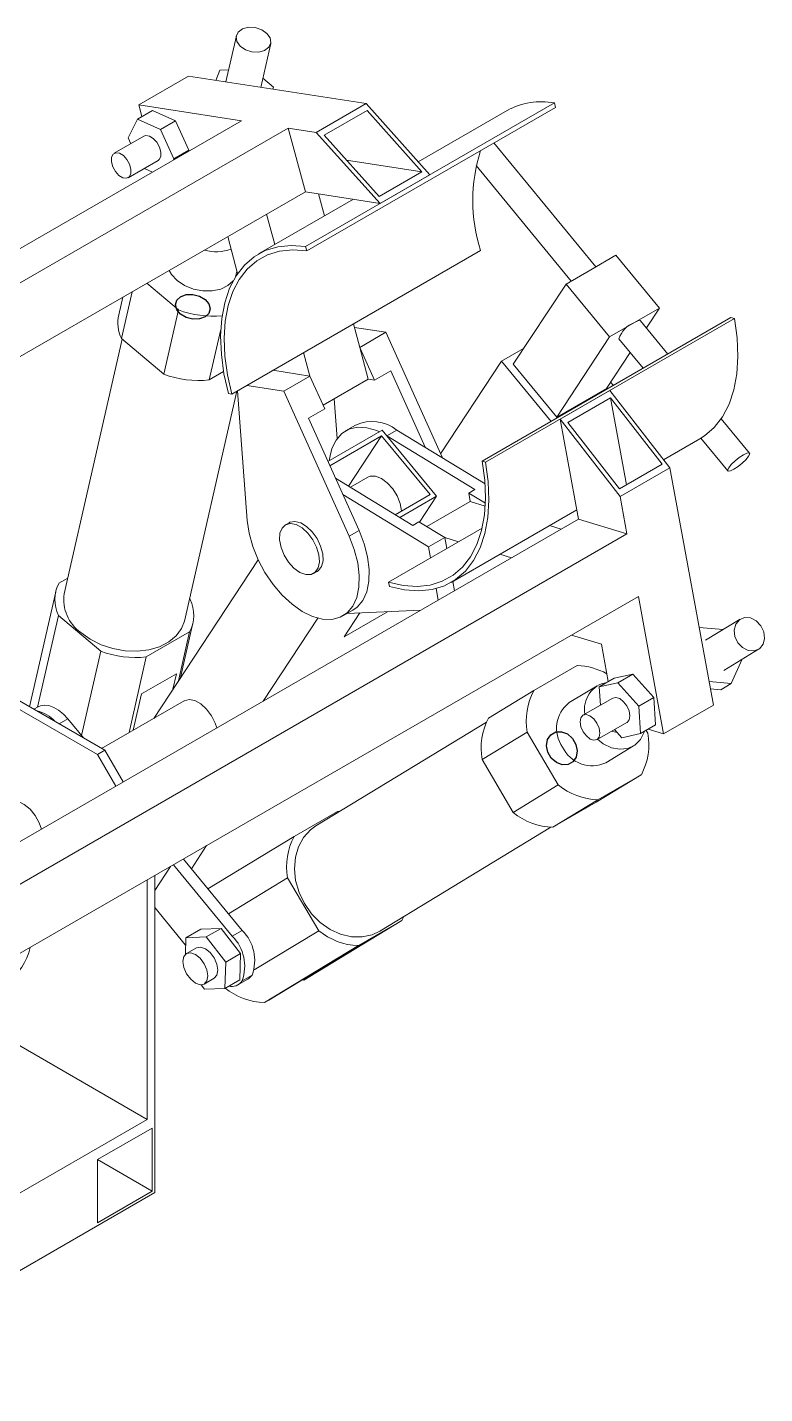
# Model space of a CAD drawing. Header units: millimetres. Extents: x -219 to 2642, y 0 to 2247.
# Drawn here: x 689.2 to 741.6, y 232.6 to 329.7 of the extents above; entities that cross this region are included whole.
import ezdxf

# ---------------------------------------------------------------- set-up
doc = ezdxf.new("R2010")
doc.units = ezdxf.units.MM

msp = doc.modelspace()

# ---------------------------------------------------------------- linework, layer by layer
at = {"color": 7, "linetype": 'Continuous', "lineweight": 15}
for p, q in [((704.084, 329.071), (703.338, 325.792)), ((705.815, 325.409), (706.522, 328.516)), ((702.912, 326.623), (702.614, 325.904)), ((703.536, 326.664), (702.912, 326.623)), ((697.144, 324.163), (700.68, 326.204)), ((713.297, 324.251), (700.68, 326.204)), ((706.713, 325.422), (705.962, 326.057)), ((706.653, 325.279), (706.713, 325.422)), ((706.713, 325.422), (706.679, 325.275)), ((697.062, 323.158), (698.123, 323.77)), ((704.449, 323.032), (697.144, 324.163)), ((697.367, 323.333), (697.144, 324.163)), ((699.747, 323.025), (698.123, 323.77)), ((726.671, 324.304), (708.993, 314.099)), ((726.756, 323.986), (709.078, 313.781)), ((709.761, 322.21), (713.297, 324.251)), ((713.367, 323.754), (710.326, 321.999)), ((717.832, 319.201), (713.297, 324.251)), ((717.267, 319.412), (713.367, 323.754)), ((723.33, 323.77), (717.007, 320.12)), ((726.671, 324.304), (726.756, 323.986)), ((654.951, 294.458), (704.449, 323.032)), ((658.272, 293.944), (707.769, 322.518)), ((697.062, 323.158), (696.395, 321.822)), ((698.687, 322.413), (697.062, 323.158)), ((698.687, 322.413), (699.747, 323.025)), ((699.644, 320.332), (698.687, 322.413)), ((700.704, 320.945), (699.747, 323.025)), ((709.761, 322.21), (707.769, 322.518)), ((707.769, 322.518), (708.984, 317.983)), ((697.519, 321.943), (695.398, 320.719)), ((696.395, 321.822), (696.587, 321.405)), ((714.296, 317.16), (709.761, 322.21)), ((710.326, 321.999), (714.227, 317.656)), ((729.625, 312.657), (722.372, 321.456)), ((699.644, 320.332), (700.704, 320.945)), ((700.652, 320.84), (700.704, 320.945)), ((696.398, 318.986), (698.519, 320.211)), ((697.549, 319.651), (698.13, 319.384)), ((699.591, 320.228), (699.644, 320.332)), ((717.267, 319.412), (711.904, 320.242)), ((721.109, 319.845), (727.868, 311.643)), ((714.227, 317.656), (717.267, 319.412)), ((717.832, 319.201), (714.296, 317.16)), ((662.499, 291.147), (708.984, 317.983)), ((714.296, 317.16), (708.984, 317.983)), ((709.923, 317.837), (710.342, 316.272)), ((712.391, 317.455), (705.652, 313.565)), ((706.228, 316.391), (706.806, 314.231)), ((704.172, 312.183), (703.471, 314.8)), ((721.429, 313.812), (703.751, 303.607)), ((708.993, 314.099), (709.078, 313.781)), ((731.035, 313.471), (729.267, 312.45)), ((734.132, 309.713), (731.035, 313.471)), ((704.079, 312.144), (704.126, 312.354)), ((729.267, 312.45), (727.499, 311.43)), ((696.672, 310.875), (695.918, 307.561)), ((697.725, 311.483), (699.96, 309.592)), ((723.747, 305.729), (727.499, 311.43)), ((727.499, 311.43), (730.596, 307.672)), ((696.012, 310.494), (695.726, 309.238)), ((699.96, 309.592), (698.92, 305.023)), ((739.219, 309.043), (721.541, 298.838)), ((739.46, 308.97), (721.782, 298.765)), ((732.364, 308.693), (734.132, 309.713)), ((734.736, 306.455), (732.794, 308.811)), ((733.208, 308.309), (734.132, 309.713)), ((739.46, 308.97), (739.219, 309.043)), ((702.973, 308.195), (702.16, 304.619)), ((712.397, 308.598), (712.844, 306.931)), ((712.464, 308.349), (714.7, 308.003)), ((714.7, 308.003), (712.844, 306.931)), ((714.7, 308.003), (718.715, 299.081)), ((730.596, 307.672), (732.364, 308.693)), ((695.974, 307.513), (691.857, 289.414)), ((695.918, 307.561), (698.92, 305.023)), ((712.844, 306.931), (713.451, 304.664)), ((712.844, 306.931), (713.895, 304.595)), ((726.844, 301.971), (730.596, 307.672)), ((731.251, 307.539), (732.98, 305.441)), ((708.862, 306.557), (709.308, 304.89)), ((722.918, 305.943), (718.588, 299.365)), ((722.918, 305.943), (724.483, 306.847)), ((726.442, 301.667), (722.918, 305.943)), ((730.379, 304.012), (732.057, 306.561)), ((703.175, 305.205), (702.16, 304.619)), ((706.679, 305.297), (709.308, 304.89)), ((713.895, 304.595), (715.044, 305.258)), ((715.044, 305.258), (717.487, 299.832)), ((726.844, 301.971), (723.747, 305.729)), ((704.823, 304.226), (707.452, 303.819)), ((707.452, 303.819), (709.308, 304.89)), ((709.308, 304.89), (710.36, 302.554)), ((713.451, 304.664), (710.243, 302.812)), ((713.451, 304.664), (713.895, 304.595)), ((730.379, 304.012), (726.844, 301.971)), ((730.669, 304.452), (730.861, 304.219)), ((700.389, 287.473), (704.106, 303.812)), ((703.751, 303.607), (703.519, 303.643)), ((704.852, 294.622), (704.168, 303.847)), ((707.452, 303.819), (712.096, 293.5)), ((711.24, 300.455), (711.032, 303.267)), ((730.621, 303.867), (727.085, 301.826)), ((727.63, 301.585), (730.671, 303.34)), ((730.621, 303.867), (734.875, 298.378)), ((730.671, 303.34), (734.33, 298.619)), ((730.671, 303.34), (731.803, 297.161)), ((709.211, 301.89), (710.36, 302.554)), ((712.803, 293.909), (709.211, 301.89)), ((714.432, 301.045), (710.59, 298.826)), ((712.546, 301.403), (711.839, 300.995)), ((718.304, 296.348), (714.432, 301.045)), ((715.486, 301.054), (714.779, 300.646)), ((721.748, 297.228), (715.486, 301.054)), ((727.085, 301.826), (731.34, 296.337)), ((727.085, 301.826), (728.387, 294.718)), ((731.289, 296.864), (727.63, 301.585)), ((740.537, 299.417), (738.524, 301.859)), ((714.402, 300.639), (710.728, 298.518)), ((714.402, 300.639), (712.048, 297.063)), ((717.839, 296.468), (714.402, 300.639)), ((721.028, 296.828), (714.779, 300.646)), ((734.436, 298.944), (737.013, 300.432)), ((737.077, 300.47), (738.993, 298.145)), ((721.782, 298.765), (721.541, 298.838)), ((734.33, 298.619), (731.289, 296.864)), ((731.34, 296.337), (734.875, 298.378)), ((734.875, 298.378), (737.968, 281.495)), ((711.131, 297.623), (716.608, 294.277)), ((713.415, 297.694), (712.181, 296.982)), ((717.73, 292.751), (711.653, 296.464)), ((715.362, 295.038), (717.839, 296.468)), ((715.689, 294.838), (718.304, 296.348)), ((718.304, 296.348), (717.092, 294.507)), ((720.586, 296.573), (721.028, 296.828)), ((721.772, 295.848), (720.586, 296.573)), ((720.695, 295.978), (720.586, 296.573)), ((731.34, 296.337), (731.828, 293.671)), ((720.695, 295.978), (717.603, 294.194)), ((719.336, 290.227), (728.266, 295.382)), ((721.762, 295.654), (720.695, 295.978)), ((728.387, 294.718), (681.797, 267.822)), ((707.829, 294.469), (707.564, 294.316)), ((716.608, 294.277), (717.05, 294.532)), ((718.879, 293.414), (717.05, 294.532)), ((727.163, 294.011), (726.33, 294.264)), ((728.387, 294.718), (731.828, 293.671)), ((731.828, 293.671), (682.33, 265.097)), ((712.096, 293.5), (712.803, 293.909)), ((721.541, 294.081), (714.895, 290.245)), ((717.73, 292.751), (718.879, 293.414)), ((719.023, 292.628), (718.879, 293.414)), ((719.865, 293.114), (718.879, 293.414)), ((717.874, 291.965), (717.73, 292.751)), ((705.627, 291.83), (698.21, 280.561)), ((723.628, 291.97), (722.794, 292.223)), ((692.112, 290.538), (691.482, 290.175)), ((709.563, 290.852), (709.829, 291.005)), ((691.247, 289.553), (689.389, 281.385)), ((714.895, 290.245), (714.952, 289.934)), ((718.424, 288.966), (718.273, 289.788)), ((719.573, 289.629), (719.451, 290.293)), ((732.642, 289.228), (683.144, 260.654)), ((700.749, 289.059), (700.806, 289.012)), ((732.642, 289.228), (734.432, 279.454)), ((691.44, 287.876), (689.957, 281.359)), ((691.44, 287.876), (694.442, 285.338)), ((709.863, 287.687), (705.974, 281.779)), ((711.652, 287.847), (712.359, 288.255)), ((714.821, 288.143), (711.728, 286.358)), ((712.846, 288.056), (711.728, 286.358)), ((711.944, 288.016), (717.179, 288.248)), ((739.876, 287.61), (737.41, 286.109)), ((700.763, 286.713), (697.681, 284.934)), ((700.763, 286.713), (699.973, 283.24)), ((700.116, 283.456), (700.998, 287.335)), ((727.882, 286.481), (730.015, 285.832)), ((736.955, 287.026), (738.665, 286.873)), ((730.015, 285.832), (730.501, 283.177)), ((694.442, 285.338), (693.079, 279.349)), ((697.681, 284.934), (696.456, 279.548)), ((738.71, 283.973), (741.176, 285.475)), ((740.016, 284.769), (739.23, 283.05)), ((683.607, 284.11), (694.214, 277.987)), ((684.138, 284.416), (694.744, 278.293)), ((699.82, 283.725), (697.345, 282.297)), ((699.57, 282.627), (699.82, 283.725)), ((728.29, 284.313), (725.208, 282.534)), ((732.252, 283.711), (730.91, 283.412)), ((731.191, 283.099), (732.252, 283.711)), ((733.729, 282.053), (732.252, 283.711)), ((729.702, 282.88), (727.729, 281.679)), ((729.849, 282.8), (730.91, 283.412)), ((731.191, 283.099), (729.849, 282.8)), ((729.849, 282.8), (729.939, 281.496)), ((732.668, 281.441), (731.191, 283.099)), ((739.23, 283.05), (737.657, 283.191)), ((738.49, 282.6), (737.753, 282.666)), ((738.49, 282.6), (739.23, 283.05)), ((700.373, 281.81), (694.513, 278.427)), ((697.345, 282.297), (696.759, 279.724)), ((725.208, 282.534), (722.001, 280.582)), ((730.826, 282.008), (728.704, 280.784)), ((732.668, 281.441), (733.729, 282.053)), ((733.863, 280.097), (733.729, 282.053)), ((690.011, 281.39), (689.696, 281.208)), ((732.802, 279.484), (732.668, 281.441)), ((734.432, 279.454), (737.968, 281.495)), ((693.229, 279.168), (692.114, 280.521)), ((721.859, 280.302), (709.735, 272.922)), ((729.704, 279.052), (731.826, 280.276)), ((730.943, 279.766), (731.46, 279.185)), ((732.802, 279.484), (733.863, 280.097)), ((733.193, 279.71), (733.315, 279.502)), ((733.33, 279.789), (734.432, 279.454)), ((724.742, 279.586), (721.536, 277.634)), ((724.742, 279.586), (726.951, 275.828)), ((731.46, 279.185), (732.802, 279.484)), ((694.214, 277.987), (694.744, 278.293)), ((695.512, 275.739), (694.214, 277.987)), ((694.744, 278.293), (696.042, 276.045)), ((730.328, 277.408), (732.302, 278.609)), ((721.536, 277.634), (723.744, 273.876)), ((726.951, 275.828), (723.744, 273.876)), ((732.849, 276.554), (729.643, 274.602)), ((732.849, 276.554), (729.767, 274.775)), ((711.271, 273.954), (708.189, 272.175)), ((711.423, 273.949), (711.271, 273.954)), ((729.767, 274.775), (726.561, 272.823)), ((729.643, 274.602), (726.561, 272.823)), ((708.189, 272.175), (702.065, 268.447)), ((714.285, 265.448), (726.409, 272.828)), ((701.959, 271.516), (700.883, 269.881)), ((699.396, 270.036), (698.28, 268.34)), ((703.794, 265.083), (699.61, 270.16)), ((704.501, 265.491), (700.317, 270.568)), ((697.749, 269.086), (697.749, 252.062)), ((698.28, 269.392), (698.28, 246.857)), ((707.724, 269.227), (703.528, 266.672)), ((707.724, 269.227), (709.932, 265.469)), ((700.48, 264.444), (698.28, 267.113)), ((715.831, 266.195), (709.172, 262.141)), ((715.831, 266.195), (712.749, 264.416)), ((715.831, 266.195), (715.973, 266.475)), ((701.556, 265.585), (700.496, 264.973)), ((702.998, 265.639), (701.556, 265.585)), ((702.998, 265.639), (701.937, 265.027)), ((704.383, 263.841), (702.998, 265.639)), ((703.794, 265.083), (704.501, 265.491)), ((709.932, 265.469), (705.357, 262.684)), ((700.496, 264.973), (700.459, 263.78)), ((701.937, 265.027), (700.496, 264.973)), ((701.256, 264.257), (700.549, 263.849)), ((703.322, 263.229), (701.937, 265.027)), ((712.749, 264.416), (706.089, 260.362)), ((708.868, 261.966), (713.554, 264.819)), ((713.554, 264.819), (711.079, 263.39)), ((703.266, 261.376), (703.322, 263.229)), ((704.383, 263.841), (703.322, 263.229)), ((704.327, 261.989), (704.383, 263.841)), ((711.079, 263.39), (706.393, 260.537)), ((704.49, 261.908), (705.197, 262.316)), ((701.591, 261.626), (701.825, 261.322)), ((701.799, 261.684), (702.506, 262.092)), ((701.825, 261.322), (703.266, 261.376)), ((704.327, 261.989), (703.266, 261.376)), ((704.191, 261.622), (704.899, 262.03)), ((708.834, 262.023), (708.868, 261.966)), ((709.172, 262.141), (708.868, 261.966)), ((706.393, 260.537), (706.089, 260.362)), ((684.259, 259.85), (697.749, 252.062)), ((697.749, 252.062), (674.061, 238.388)), ((698.103, 251.45), (694.214, 249.205)), ((698.103, 246.959), (698.103, 251.45)), ((694.214, 249.205), (694.214, 244.714)), ((698.103, 246.959), (694.214, 249.204)), ((673.531, 232.57), (698.28, 246.857)), ((694.214, 244.714), (698.103, 246.959))]:
    msp.add_line(p, q, dxfattribs=at)
at = {"color": 8, "linetype": 'Continuous', "lineweight": 15}
msp.add_line((692.114, 280.521), (691.5, 280.166), dxfattribs=at)
at = {"color": 7, "linetype": 'Continuous', "lineweight": 15, "flags": 128}
for points in [[(706.394, 328.257), (706.09, 328.027), (705.666, 327.913), (705.187, 327.933), (704.726, 328.084), (704.353, 328.343), (704.124, 328.671), (704.074, 329.017), (704.212, 329.329), (704.516, 329.56), (704.939, 329.674), (705.418, 329.654), (705.88, 329.503), (706.253, 329.243), (706.482, 328.916), (706.531, 328.57), (706.394, 328.257)], [(698.708, 320.495), (698.717, 320.808), (698.619, 321.162), (698.431, 321.504), (698.179, 321.78), (697.903, 321.949), (697.645, 321.986), (697.519, 321.943)], [(696.587, 319.27), (696.595, 319.584), (696.498, 319.938), (696.309, 320.279), (696.058, 320.556), (695.782, 320.725), (695.524, 320.761), (695.323, 320.66), (695.209, 320.435), (695.2, 320.121), (695.298, 319.767), (695.486, 319.426), (695.738, 319.149), (696.014, 318.98), (696.272, 318.944), (696.473, 319.045), (696.587, 319.27)], [(698.519, 320.211), (698.594, 320.27), (698.708, 320.495)], [(703.519, 303.643), (703.201, 305.055), (703.014, 306.426), (702.96, 307.738), (703.04, 308.97), (703.253, 310.105), (703.595, 311.126), (704.063, 312.019), (704.648, 312.77), (705.343, 313.369), (706.137, 313.806), (707.019, 314.076), (707.976, 314.174), (708.993, 314.099)], [(703.751, 303.607), (703.442, 304.981), (703.26, 306.315), (703.207, 307.591), (703.285, 308.79), (703.492, 309.895), (703.826, 310.889), (704.281, 311.758), (704.85, 312.489), (705.526, 313.071), (706.299, 313.497), (707.157, 313.759), (708.088, 313.854), (709.078, 313.781)], [(699.308, 312.396), (699.474, 312.109), (699.873, 311.678)], [(704.012, 311.938), (704.067, 312.098), (704.079, 312.144)], [(699.873, 311.678), (700.403, 311.323), (701.025, 311.07), (701.693, 310.938), (702.357, 310.936), (702.967, 311.066), (703.48, 311.316), (703.856, 311.668), (703.857, 311.671)], [(732.364, 308.693), (732.609, 308.81), (732.764, 308.83), (732.794, 308.811)], [(737.013, 300.432), (737.337, 300.638), (738.03, 301.24), (738.613, 301.994), (739.078, 302.89), (739.418, 303.913), (739.629, 305.051), (739.706, 306.285), (739.649, 307.597), (739.46, 308.97)], [(714.24, 300.933), (714.05, 301.014), (713.341, 301.218), (712.677, 301.251), (712.079, 301.111), (711.568, 300.804), (711.16, 300.34), (710.869, 299.734), (710.706, 299.006), (710.692, 298.886)], [(739.424, 298.263), (739.72, 298.458), (740.024, 298.703), (740.288, 298.96), (740.472, 299.189), (740.549, 299.356), (740.506, 299.436), (740.351, 299.416), (740.106, 299.299), (739.81, 299.104), (739.506, 298.859), (739.242, 298.602), (739.058, 298.373), (738.981, 298.206), (739.024, 298.126), (739.179, 298.146), (739.424, 298.263)], [(714.895, 290.245), (715.93, 290.008), (716.919, 289.938), (717.848, 290.037), (718.705, 290.302), (719.476, 290.731), (720.15, 291.316), (720.717, 292.05), (721.17, 292.921), (721.501, 293.918), (721.705, 295.024), (721.781, 296.225), (721.726, 297.503), (721.541, 298.838)], [(714.952, 289.934), (716.015, 289.69), (717.032, 289.619), (717.987, 289.72), (718.867, 289.993), (719.659, 290.433), (720.352, 291.035), (720.935, 291.789), (721.4, 292.684), (721.741, 293.708), (721.951, 294.845), (722.028, 296.079), (721.972, 297.392), (721.782, 298.765)], [(715.823, 295.304), (715.823, 295.304), (715.721, 295.835), (715.502, 296.378), (715.188, 296.883), (714.804, 297.307), (714.386, 297.611), (713.971, 297.769), (713.595, 297.766), (713.415, 297.694)], [(712.096, 293.5), (712.459, 292.559), (712.701, 291.623), (712.813, 290.725), (712.792, 289.894), (712.638, 289.158), (712.357, 288.542), (711.957, 288.067), (711.453, 287.748), (710.861, 287.595), (710.2, 287.615), (709.494, 287.807), (708.766, 288.163), (708.04, 288.673), (707.34, 289.319), (706.69, 290.079), (706.111, 290.928), (705.624, 291.838), (705.244, 292.778), (704.983, 293.716), (704.852, 294.622)], [(707.325, 294.087), (707.581, 294.326), (707.924, 294.41), (708.325, 294.332), (708.746, 294.098), (709.151, 293.73), (709.504, 293.26), (709.774, 292.73), (709.936, 292.187), (709.976, 291.68), (709.89, 291.252), (709.687, 290.943), (709.384, 290.78), (709.008, 290.777), (708.592, 290.935), (708.174, 291.239), (707.791, 291.663), (707.476, 292.168), (707.258, 292.711), (707.156, 293.242), (707.179, 293.715), (707.325, 294.087)], [(707.829, 294.469), (707.891, 294.501), (708.245, 294.562), (708.65, 294.46), (709.072, 294.205), (709.472, 293.82), (709.814, 293.339), (710.07, 292.804), (710.214, 292.263), (710.236, 291.765), (710.133, 291.353), (709.914, 291.063), (709.829, 291.005)], [(712.359, 288.255), (712.664, 288.475), (713.064, 288.95), (713.345, 289.566), (713.499, 290.302), (713.521, 291.133), (713.408, 292.031), (713.167, 292.967), (712.803, 293.909)], [(693.029, 286.658), (693.699, 286.182), (694.468, 285.798), (695.305, 285.523), (696.175, 285.367), (697.044, 285.337), (697.874, 285.434), (698.633, 285.655), (699.289, 285.99), (699.815, 286.425), (700.19, 286.943), (700.389, 287.473)], [(739.442, 286.84), (739.554, 287.259), (739.815, 287.569), (740.184, 287.723), (740.605, 287.697), (741.014, 287.495), (741.349, 287.148), (741.558, 286.709), (741.61, 286.245), (741.498, 285.826), (741.237, 285.516), (740.868, 285.362), (740.447, 285.388), (740.038, 285.59), (739.703, 285.937), (739.494, 286.376), (739.442, 286.84)], [(700.373, 281.81), (700.391, 281.82), (700.734, 281.904), (701.134, 281.825), (701.556, 281.592), (701.961, 281.224), (702.314, 280.754), (702.584, 280.224), (702.697, 279.887)], [(731.826, 280.276), (731.832, 280.28), (731.983, 280.461), (732.033, 280.745), (731.975, 281.09), (731.819, 281.442), (731.588, 281.749), (731.316, 281.964), (731.046, 282.054), (730.819, 282.004)], [(690.011, 281.39), (690.157, 281.457), (690.448, 281.507), (690.769, 281.47), (691.11, 281.346), (691.457, 281.141), (691.796, 280.862), (692.114, 280.521)], [(728.698, 280.78), (728.548, 280.599), (728.497, 280.315), (728.555, 279.97), (728.711, 279.617), (728.943, 279.31), (729.214, 279.096), (729.484, 279.006), (729.711, 279.055), (729.861, 279.236), (729.911, 279.52), (729.854, 279.865), (729.698, 280.218), (729.466, 280.525), (729.195, 280.739), (728.925, 280.829), (728.698, 280.78)], [(729.746, 279.075), (730.149, 278.753), (730.721, 278.473), (731.313, 278.362), (731.882, 278.427), (732.386, 278.664), (732.787, 279.056), (733.056, 279.573), (733.079, 279.644)], [(730.748, 279.654), (730.824, 279.622), (731.131, 279.555)], [(690.235, 272.693), (690.079, 273.129), (689.792, 273.651), (689.427, 274.105), (689.016, 274.451), (688.596, 274.657), (688.203, 274.706), (687.911, 274.615)], [(709.735, 272.922), (709.351, 272.643), (708.857, 272.101), (708.493, 271.441), (708.272, 270.688), (708.205, 269.874), (708.293, 269.031), (708.534, 268.195), (708.917, 267.399)], [(708.917, 267.399), (709.426, 266.676), (710.041, 266.056), (710.737, 265.564), (711.485, 265.221), (712.255, 265.039), (713.014, 265.028), (713.733, 265.186), (714.285, 265.448)], [(702.506, 262.092), (702.506, 262.092), (702.697, 262.313), (702.765, 262.664), (702.697, 263.094), (702.506, 263.536), (702.219, 263.922), (701.881, 264.195), (701.543, 264.313), (701.256, 264.257)], [(702.058, 262.256), (701.99, 262.686), (701.799, 263.127), (701.512, 263.514), (701.174, 263.787), (700.836, 263.905), (700.549, 263.849), (700.357, 263.628), (700.29, 263.277), (700.357, 262.847), (700.549, 262.405), (700.836, 262.019), (701.174, 261.746), (701.512, 261.628), (701.799, 261.684), (701.99, 261.904), (702.058, 262.256)], [(705.197, 262.316), (705.001, 262.1), (704.899, 262.03)]]:
    msp.add_lwpolyline(points, dxfattribs=at)
at = {"color": 7, "linetype": 'Continuous', "flags": 128}
for points in [[(701.859, 309.091), (701.459, 308.947), (700.987, 308.934), (700.515, 309.054), (700.114, 309.29), (699.845, 309.605), (699.75, 309.952), (699.843, 310.277), (700.11, 310.531), (700.509, 310.676), (700.981, 310.689), (701.454, 310.569), (701.855, 310.333), (702.123, 310.018), (702.218, 309.671), (702.125, 309.346), (701.859, 309.091)], [(726.193, 279.058), (726.421, 279.4), (726.768, 279.595), (727.182, 279.613), (727.6, 279.452), (727.958, 279.137), (728.202, 278.715), (728.294, 278.25), (728.221, 277.813), (727.994, 277.471), (727.646, 277.276), (727.232, 277.258), (726.815, 277.418), (726.456, 277.734), (726.213, 278.156), (726.12, 278.621), (726.193, 279.058)]]:
    msp.add_lwpolyline(points, dxfattribs=at)
at = {"color": 7, "linetype": 'Continuous', "lineweight": 15}
for centre, radius, start, end in [((725.744, 319.382), 5.008, 79.32907, 118.81438), ((732.561, 317.361), 11.684, 162.30968, 197.68233), ((702.646, 316.849), 3.121, 254.48445, 289.89269), ((698.323, 308.686), 2.656, 168.00911, 205.07178), ((702.425, 316.15), 7.006, 249.39711, 275.25626), ((733.059, 306.909), 1.914, 111.28754, 160.8093), ((701.381, 311.559), 6.984, 249.37446, 276.40457), ((713.733, 298.846), 2.819, 51.56461, 114.90134), ((693.746, 288.983), 2.558, 152.23674, 205.64319), ((694.706, 288.999), 2.879, 171.69683, 234.38548), ((698.5, 287.904), 2.558, 332.23663, 25.64329), ((696.902, 291.874), 6.984, 249.37428, 276.40475), ((728.189, 279.845), 4.47, 60.3393, 88.70169), ((730.74, 281.22), 1.928, 100.20089, 190.60275), ((729.271, 280.382), 4.598, 152.09338, 189.96952), ((729.11, 279.862), 2.283, 127.23874, 215.89554), ((689.472, 278.838), 2.293, 40.70537, 79.30001), ((726.064, 278.43), 4.598, 152.09298, 189.96984), ((728.787, 278.706), 4.598, 332.09307, 9.96975), ((729.352, 279.5), 2.308, 205.02483, 295.02662), ((729.918, 279.472), 4.699, 230.83635, 268.15592), ((726.712, 277.52), 4.699, 230.83637, 268.15545), ((712.252, 270.023), 4.598, 152.09314, 189.96971), ((702.359, 263.358), 3.023, 339.84809, 44.87064), ((712.9, 269.113), 4.699, 230.83635, 268.1557), ((685.708, 265.02), 3.795, 302.61557, 348.80982), ((701.652, 262.95), 3.023, 339.84809, 44.87064), ((706.241, 265.059), 4.699, 230.83601, 268.15583), ((703.727, 262.417), 0.917, 257.01315, 326.28256)]:
    msp.add_arc(centre, radius, start, end, dxfattribs=at)

doc.saveas('drawing.dxf')
